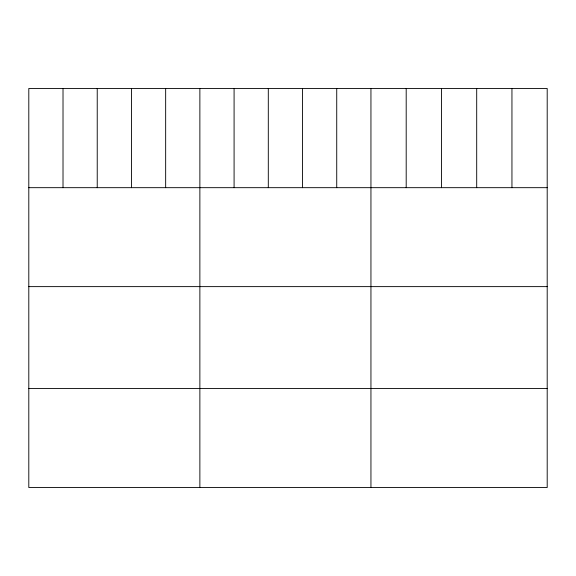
<?xml version="1.0" encoding="UTF-8"?>
<svg xmlns="http://www.w3.org/2000/svg" width="576" height="576" viewBox="0 0 576 576"><rect width="100%" height="100%" fill="white"/><g stroke="black" fill="none" stroke-linecap="round" stroke-linejoin="round"><path stroke-width="0.86" d="M547.2 187.675L547.2 487.519L28.8 487.519L28.8 88.481L547.2 88.481L547.2 187.675L28.8 187.675M28.8 286.625L547.2 286.625M28.8 388.57L547.2 388.57M511.949 88.481L511.949 187.675M476.698 88.481L476.698 187.675M441.446 88.481L441.446 187.675M406.195 88.481L406.195 187.675M370.944 88.481L370.944 487.519M336.73 88.481L336.73 187.675M302.515 88.481L302.515 187.675M268.301 88.481L268.301 187.675M234.086 88.481L234.086 187.675M199.872 88.481L199.872 487.519M165.658 88.481L165.658 187.675M131.443 88.481L131.443 187.675M97.229 88.481L97.229 187.675M63.014 88.481L63.014 187.675"/></g></svg>
